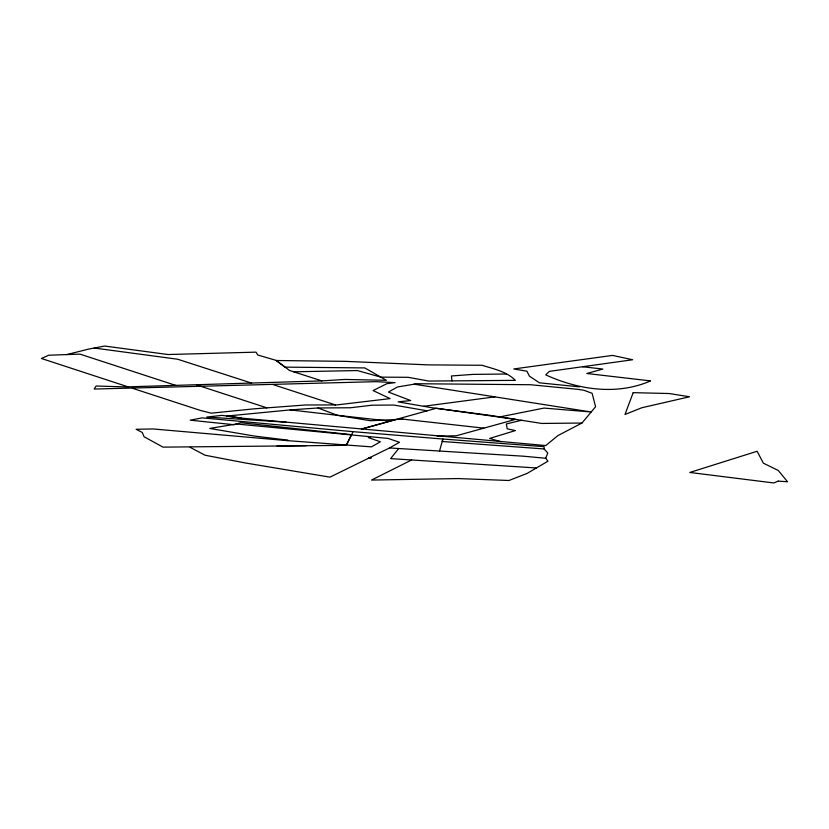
<?xml version="1.0" encoding="UTF-8"?>
<svg xmlns="http://www.w3.org/2000/svg" width="829" height="829" viewBox="0 0 829 829"><rect width="100%" height="100%" fill="white"/><g stroke="black" fill="none" stroke-linecap="round" stroke-linejoin="round"><path stroke-width="1.24" d="M439.525 451.028L442.904 439.028L544.073 446.665L544.114 448.945L547.772 453.007L545.72 458.25L547.979 461.193L527.026 473.463L508.954 480.488L458.012 478.571L371.485 480.064L411.63 459.971M544.114 448.945L442.209 441.484L442.904 439.028L353.092 431.671L346.242 445.339L162.981 447.132L144.08 436.759L142.287 432.469L136.132 429.287L152.971 428.945L287.083 440.613L371.485 446.862L380.376 441.795L368.335 437.577L370.594 436.728M351.475 434.883L346.284 445.225L345.009 445.235M581.979 423.028L595.585 406.749L592.124 393.288L583.803 390.241L577.45 389.288L530.498 384.729L416.79 383.734L397.474 386.967L388.428 392.076L410.718 400.552L398.127 401.868L431.702 407.702L489.338 415.256L541.855 423.453L581.979 423.028L557.969 435.557L545.751 445.556L241.446 418.096L222.068 415.36L206.815 417.049L286.202 422.21M545.72 458.25L523.099 456.178L398.687 448.52L390.614 458.624L536.425 467.96M190.059 447.297L205.064 455.225L245.798 463.038L329.963 477.152L389.454 447.971L399.516 442.282L388.055 438.417L236.493 423.992L209.768 428.438L254.71 436.106L287.995 440.178L287.083 440.613M396.086 419.484L361.289 429.132L436.168 408.293L515.586 419.37L456.261 435.785L437.132 436.116M66.672 354.594L88.651 349.092L104.641 346.045L168.09 354.522L256.026 352.149L257.726 354.978L276.575 360.522M521.462 420.282L506.343 423.971L507.203 428.821L515.441 430.562L489.649 438.427L500.903 441.712M499.783 416.914L544 408.086L591.056 411.972L414.117 384.179M423.588 406.293L494.851 396.863M427.122 410.821L393.91 405.049L371.972 405.205L350.439 407.764L317.984 407.972L290.181 409.909L226.618 416.065L241.446 418.096M132.329 388.231L200.577 410.49L211.24 413.174L254.202 408.821L305.528 404.987L336.895 404.915L390.117 398.594L373.081 390.563L386.842 383.692L395.081 382.635L376.076 381.672L94.185 389.039L96.091 386.024L125.749 386.905L321.849 380.884L345.113 379.444L386.366 380.293L364.833 367.921L285.062 367.133L276.244 360.511L344.802 361.34L428.22 364.874L482.043 365.288C493.535 368.905 506.726 371.485 515.358 380.366L428.748 381.06L408.169 377.309L380.884 377.143L357.33 370.553L293.663 371.806L289.435 370.418L276.244 360.511M402.987 419.153L370.48 420.738L337.382 415.308L290.181 409.909M506.229 374.014L472.789 374.397L451.401 375.972L452.002 380.936M277.021 446.033L306.233 445.691M389.475 447.961L398.687 448.52M353.092 431.671L202.162 417.868L190.204 420.179L234.13 424.728L240.669 422.697L351.579 434.665M579.512 386.863L539.524 382.832L529.462 376.211L526.933 371.216L513.752 368.957L612.548 355.413L632.682 359.755L549.389 371.351L545.71 374.863C578.3 389.765 616.849 395.62 650.558 380.905L586.787 373.496L602.87 369.05L582.528 366.739M390.127 421.153L337.393 415.308L317.984 407.972M398.915 418.697L483.846 428.147M94.205 348.035L177.665 359.237L251.612 383.102M293.663 371.806L321.849 380.884M272.586 384.428L335.424 404.925M200.95 386.355L266.938 407.868M175.935 385.454L79.967 354.128L48.704 355.216L41.45 358.491L128.06 386.842M196.742 384.822L200.68 386.366M633.19 392.656L624.983 414.49L641.801 407.754L689.552 396.77L669.158 393.526L633.19 392.656M370.18 457.421L368.325 458.333L371.268 458.085L370.18 457.421M778.172 481.121L773.799 482.955L689.79 472.457L757.126 451.266L763.374 463.173L778.296 470.489L787.55 481.773L778.172 481.121"/></g></svg>
